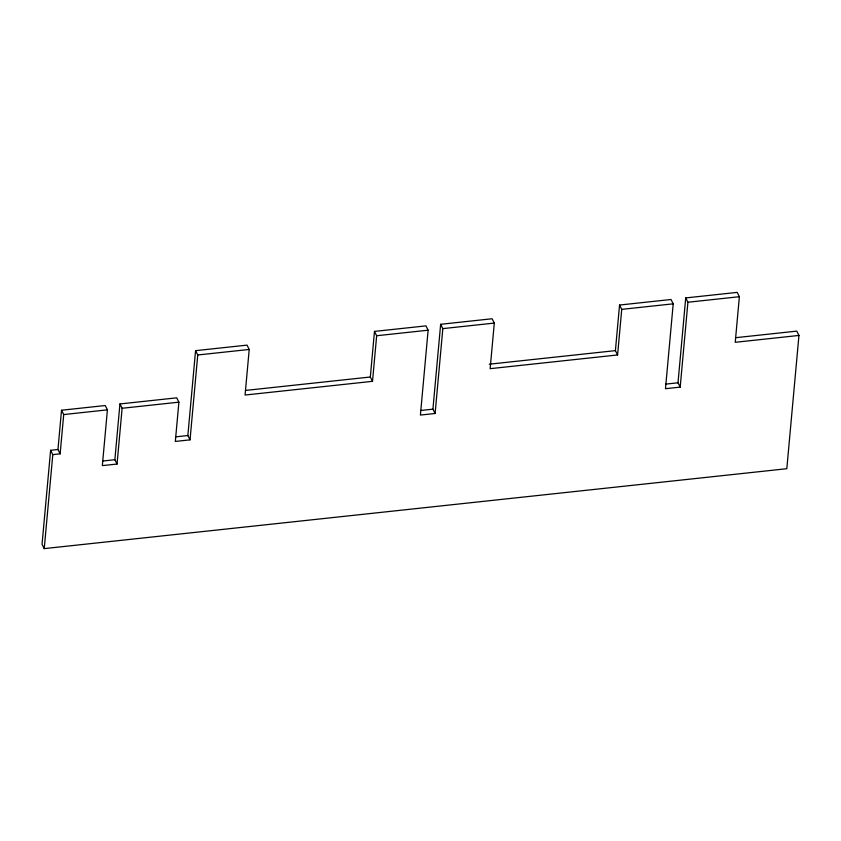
<?xml version="1.0" encoding="UTF-8"?>
<svg xmlns="http://www.w3.org/2000/svg" width="841" height="841" viewBox="0 0 841 841"><rect width="100%" height="100%" fill="white"/><g stroke="black" fill="none" stroke-linecap="round" stroke-linejoin="round"><path stroke-width="1.26" d="M50.607 450.303L52.794 454.624L60.142 453.835L57.955 449.515L50.607 450.303L42.05 544.295L44.237 548.616L786.819 468.71L798.95 335.443L796.763 331.123L735.644 337.693M44.237 548.616L52.794 454.624M57.955 449.515L61.53 410.229L105.23 405.53L107.417 409.851L102.339 465.62L117.046 464.032L122.124 408.274L119.937 403.953L176.715 397.835L178.902 402.166L175.327 441.441L190.034 439.854L197.751 354.986L195.564 350.665L247.033 345.125L249.22 349.446L245.067 395.039L372.51 381.33L376.663 335.738L374.476 331.417L425.945 325.877L428.132 330.198L420.405 415.065L435.112 413.488L442.829 328.621L440.652 324.29L492.111 318.76L494.298 323.081L490.145 368.673L617.588 354.955L621.741 309.362L619.554 305.041L671.023 299.501L673.21 303.822L665.483 388.7L680.19 387.112L687.917 302.245L685.73 297.924L737.189 292.384L739.376 296.705L735.234 342.298L798.95 335.443M60.142 453.835L63.716 414.56L61.53 410.229M117.046 464.032L114.86 459.712L119.937 403.953M190.034 439.854L187.848 435.533L195.564 350.665M372.51 381.33L370.324 377.01L374.476 331.417M435.112 413.488L432.926 409.168L440.652 324.29M617.588 354.955L615.402 350.634L619.554 305.041M680.19 387.112L678.004 382.792L685.73 297.924M197.751 354.986L249.22 349.446M376.663 335.738L428.132 330.198M442.829 328.621L494.298 323.081M621.741 309.362L673.21 303.822M687.917 302.245L739.376 296.705M245.488 390.434L370.324 377.01M489.262 364.206L615.402 350.634M63.716 414.56L107.417 409.851M122.124 408.274L178.902 402.166M175.59 436.857L187.848 435.533M420.668 410.482L432.926 409.168M665.746 384.116L678.004 382.792M102.613 461.026L114.86 459.712"/></g></svg>
